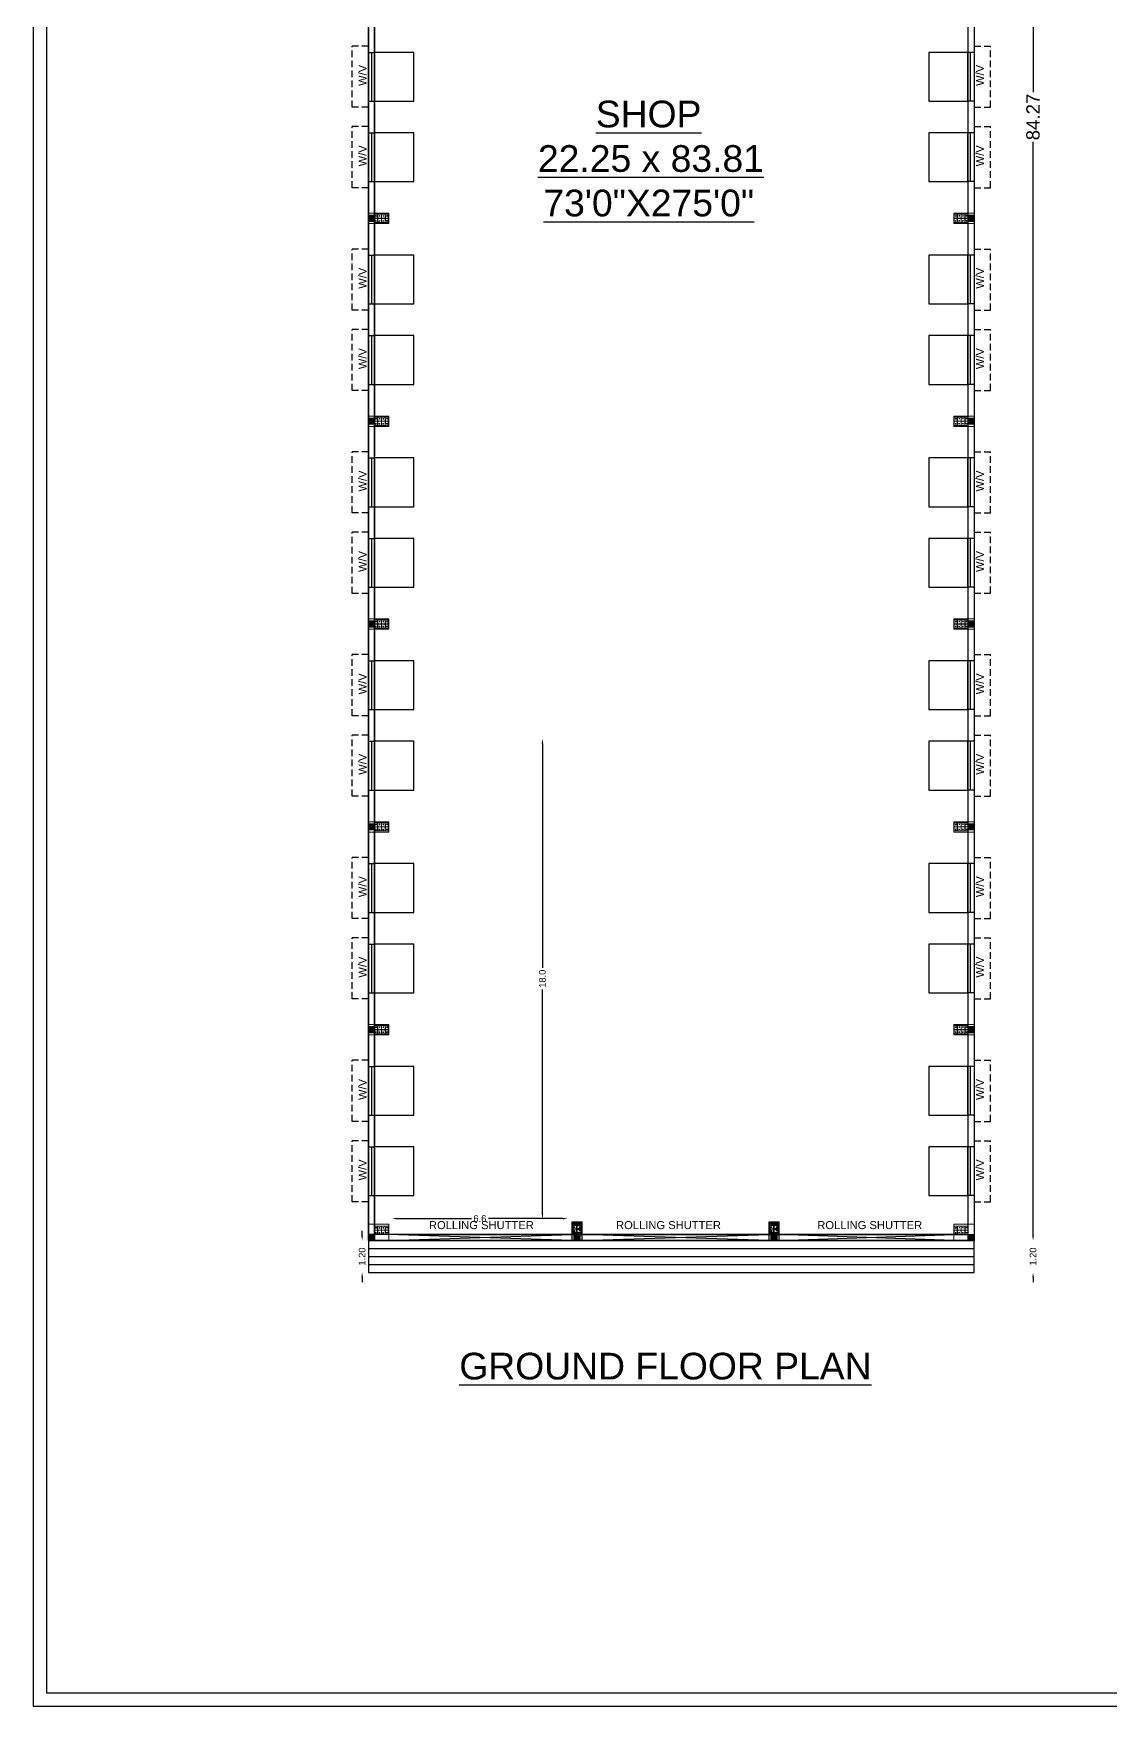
# Model space of a CAD drawing. Header units: metres. Extents: x 29685 to 29940, y 15099 to 15300.
# Drawn here: x 29685.3 to 29725.7, y 15118.5 to 15181.2 of the extents above; entities that cross this region are included whole.
import ezdxf

# ---------------------------------------------------------------- set-up
doc = ezdxf.new("R2010")
doc.units = ezdxf.units.M
doc.header["$MEASUREMENT"] = 0
doc.linetypes.add('HIDDEN', pattern=[0.375, 0.25, -0.125])
for name, color, linetype, lineweight in [('Base Plate-ST', 1, 'Continuous', 9), ('bolt', 3, 'Continuous', 5), ('Bolt-ST', 26, 'Continuous', 5), ('COL', 2, 'Continuous', 25), ('pedestal', 30, 'Continuous', 9), ('STEEL COLUMN', 255, 'Continuous', 5), ('Stiffeners-ST', 136, 'Continuous', 5)]:
    doc.layers.add(name, color=color, linetype=linetype, lineweight=lineweight)
for name, color, linetype in [('BLK_1_FLR_0_BLT_UP_AREA', 13, 'Continuous'), ('BLK_1_FLR_0_CARPET_AREA', 13, 'Continuous'), ('BLK_1_FLR_0_EXIT_WIDTH_DOOR', 2, 'Continuous'), ('BLK_1_FLR_0_ROOM_1_LIGHT_VENTILATION_1', 2, 'Continuous'), ('DIST_EXIT', 7, 'Continuous')]:
    doc.layers.add(name, color=color, linetype=linetype)
doc.styles.get("Standard").update_dxf_attribs({"font": 'arial.ttf', "height": 0.25})
doc.styles.add('vel', font='arial.ttf', dxfattribs={"height": 1})
doc.dimstyles.get("Standard").update_dxf_attribs({"dimtxt": 0.7, "dimasz": 0.18, "dimexe": 0.18, "dimexo": 0.0625, "dimgap": 0.09, "dimtad": 0, "dimdec": 1, "dimzin": 0, "dimdsep": 46, "dimtxsty": 'Standard', "dimcen": 0.09, "dimse1": 1, "dimse2": 1, "dimadec": 0, "dimazin": 0, "dimtfac": 1, "dimtdec": 1, "dimtofl": 0, "dimtmove": 0, "dimatfit": 3, "dimfxl": 0, "dimtolj": 1, "dimtzin": 0, "dimarcsym": 0})

# ---------------------------------------------------------------- blocks, each defined once
blk = doc.blocks.new('BOLT')
at = {"layer": 'bolt', "color": 3, "linetype": 'ByBlock'}
blk.add_circle((0, 0), 10, dxfattribs=at)
at = {"layer": 'COL', "linetype": 'ByBlock'}
for p, q in [((20, 0), (-20, 0)), ((0, -20), (0, 20))]:
    blk.add_line(p, q, dxfattribs=at)
blk = doc.blocks.new('TGHTFHF')
at = {"layer": 'pedestal'}
h = blk.add_hatch(dxfattribs=at)
h.set_pattern_fill('ANSI31', color=256, scale=0.08128, angle=180, style=0)
h.set_pattern_definition([(45, (-8687.182967, 3468.545343), (-0.007184204897, 0.0071842048965), [])])
h.paths.add_polyline_path([(2353.327, -1107.456), (2353.093, -1107.456), (2353.093, -1107.69), (2353.327, -1107.69)])
at = {"layer": 'Base Plate-ST'}
blk.add_lwpolyline([(2353.327, -1107.146), (2353.327, -1107.456), (2353.835, -1107.456), (2353.835, -1107.146)], close=True, dxfattribs=at)
at = {"layer": 'pedestal'}
for points in [[(2353.093, -1107.69), (2353.855, -1107.69), (2353.855, -1107.08), (2353.093, -1107.08)], [(2353.327, -1107.456), (2353.093, -1107.456), (2353.093, -1107.69), (2353.327, -1107.69)]]:
    blk.add_lwpolyline(points, close=True, dxfattribs=at)
at = {"layer": 'STEEL COLUMN'}
for points in [[(2353.428, -1107.197), (2353.428, -1107.405), (2353.436, -1107.405), (2353.436, -1107.197)], [(2353.725, -1107.197), (2353.725, -1107.405), (2353.733, -1107.405), (2353.733, -1107.197)]]:
    blk.add_lwpolyline(points, close=True, dxfattribs=at)
blk.add_lwpolyline([(2353.436, -1107.304), (2353.725, -1107.304), (2353.725, -1107.299), (2353.436, -1107.299), (2353.436, -1107.304)], dxfattribs=at)
at = {"layer": 'Stiffeners-ST'}
for points in [[(2353.327, -1107.304), (2353.327, -1107.298), (2353.428, -1107.298), (2353.428, -1107.304)], [(2353.443, -1107.146), (2353.436, -1107.146), (2353.436, -1107.299), (2353.443, -1107.299)], [(2353.443, -1107.456), (2353.436, -1107.456), (2353.436, -1107.304), (2353.443, -1107.304)], [(2353.584, -1107.146), (2353.578, -1107.146), (2353.578, -1107.299), (2353.584, -1107.299)], [(2353.584, -1107.456), (2353.578, -1107.456), (2353.578, -1107.304), (2353.584, -1107.304)], [(2353.719, -1107.146), (2353.725, -1107.146), (2353.725, -1107.299), (2353.719, -1107.299)], [(2353.719, -1107.456), (2353.725, -1107.456), (2353.725, -1107.304), (2353.719, -1107.304)], [(2353.835, -1107.304), (2353.835, -1107.298), (2353.733, -1107.298), (2353.733, -1107.304)]]:
    blk.add_lwpolyline(points, close=True, dxfattribs=at)
at = {"layer": 'Bolt-ST', "yscale": 0.0010160000000007, "zscale": 0.0010160000000007, "rotation": 180}
for p, xscale in [((2353.378, -1107.207), 0.0010160000000007), ((2353.513, -1107.207), 0.0010160000000007), ((2353.649, -1107.207), 0.0010160000000007), ((2353.784, -1107.207), -0.0010160000000007)]:
    blk.add_blockref('BOLT', p, dxfattribs=dict(at, xscale=xscale))
at = {"layer": 'Bolt-ST', "yscale": 0.0010160000000007, "zscale": 0.0010160000000007}
for p, xscale in [((2353.378, -1107.395), -0.0010160000000007), ((2353.513, -1107.395), -0.0010160000000007), ((2353.649, -1107.395), -0.0010160000000007), ((2353.784, -1107.395), 0.0010160000000007)]:
    blk.add_blockref('BOLT', p, dxfattribs=dict(at, xscale=xscale))
blk = doc.blocks.new('*D34')
at = {"color": 0, "lineweight": -2}
for p, q in [((29722.773, 15220.028), (29722.773, 15179.008)), ((29722.773, 15136.118), (29722.773, 15177.138))]:
    blk.add_line(p, q, dxfattribs=at)
at = {"color": 0}
for points in [[(29722.743, 15220.028), (29722.803, 15220.028), (29722.773, 15220.208)], [(29722.743, 15136.118), (29722.803, 15136.118), (29722.773, 15135.938)]]:
    blk.add_solid(points, dxfattribs=at)
at = {"layer": 'Defpoints', "color": 0}
for p in [(29720.562, 15220.208), (29722.773, 15220.208), (29720.562, 15135.938)]:
    blk.add_point(p, dxfattribs=at)
at = {"color": 0, "insert": (29722.773, 15178.073), "char_height": 0.25, "attachment_point": 5, "rotation": 90}
blk.add_mtext('\\A1;{\\H2.002x;84.27}', dxfattribs=at)
blk = doc.blocks.new('GHGVHGT')
at = {"layer": 'pedestal'}
h = blk.add_hatch(dxfattribs=at)
h.set_pattern_fill('ANSI31', color=256, scale=0.08128, angle=180, style=0)
h.set_pattern_definition([(45, (-8685.075617, 3468.499579), (-0.007184204897, 0.0071842048965), [])])
h.paths.add_polyline_path([(2355.434, -1107.502), (2355.2, -1107.502), (2355.2, -1107.735), (2355.434, -1107.735)])
at = {"layer": 'Base Plate-ST'}
blk.add_lwpolyline([(2355.434, -1107.464), (2355.434, -1107.774), (2355.942, -1107.774), (2355.942, -1107.464)], close=True, dxfattribs=at)
at = {"layer": 'pedestal'}
for points in [[(2355.2, -1107.812), (2355.962, -1107.812), (2355.962, -1107.426), (2355.2, -1107.426)], [(2355.434, -1107.502), (2355.2, -1107.502), (2355.2, -1107.735), (2355.434, -1107.735)]]:
    blk.add_lwpolyline(points, close=True, dxfattribs=at)
at = {"layer": 'STEEL COLUMN'}
for points in [[(2355.536, -1107.514), (2355.536, -1107.723), (2355.544, -1107.723), (2355.544, -1107.514)], [(2355.832, -1107.514), (2355.832, -1107.723), (2355.841, -1107.723), (2355.841, -1107.514)]]:
    blk.add_lwpolyline(points, close=True, dxfattribs=at)
blk.add_lwpolyline([(2355.544, -1107.621), (2355.832, -1107.621), (2355.832, -1107.616), (2355.544, -1107.616), (2355.544, -1107.621)], dxfattribs=at)
at = {"layer": 'Stiffeners-ST'}
for points in [[(2355.434, -1107.622), (2355.434, -1107.616), (2355.536, -1107.616), (2355.536, -1107.622)], [(2355.55, -1107.464), (2355.544, -1107.464), (2355.544, -1107.616), (2355.55, -1107.616)], [(2355.55, -1107.774), (2355.544, -1107.774), (2355.544, -1107.621), (2355.55, -1107.621)], [(2355.691, -1107.464), (2355.685, -1107.464), (2355.685, -1107.616), (2355.691, -1107.616)], [(2355.691, -1107.774), (2355.685, -1107.774), (2355.685, -1107.621), (2355.691, -1107.621)], [(2355.826, -1107.464), (2355.832, -1107.464), (2355.832, -1107.616), (2355.826, -1107.616)], [(2355.826, -1107.774), (2355.832, -1107.774), (2355.832, -1107.621), (2355.826, -1107.621)], [(2355.942, -1107.622), (2355.942, -1107.616), (2355.841, -1107.616), (2355.841, -1107.622)]]:
    blk.add_lwpolyline(points, close=True, dxfattribs=at)
at = {"layer": 'Bolt-ST', "yscale": 0.0010160000000007, "zscale": 0.0010160000000007, "rotation": 180}
for p, xscale in [((2355.485, -1107.525), 0.0010160000000007), ((2355.62, -1107.525), 0.0010160000000007), ((2355.756, -1107.525), 0.0010160000000007), ((2355.891, -1107.525), -0.0010160000000007)]:
    blk.add_blockref('BOLT', p, dxfattribs=dict(at, xscale=xscale))
at = {"layer": 'Bolt-ST', "yscale": 0.0010160000000007, "zscale": 0.0010160000000007}
for p, xscale in [((2355.485, -1107.713), -0.0010160000000007), ((2355.62, -1107.713), -0.0010160000000007), ((2355.756, -1107.713), -0.0010160000000007), ((2355.891, -1107.713), 0.0010160000000007)]:
    blk.add_blockref('BOLT', p, dxfattribs=dict(at, xscale=xscale))
blk = doc.blocks.new('*D29')
at = {"color": 0, "lineweight": -2}
for p, q in [((29722.773, 15136.118), (29722.773, 15136.298)), ((29722.773, 15134.558), (29722.773, 15134.378))]:
    blk.add_line(p, q, dxfattribs=at)
at = {"color": 0}
for points in [[(29722.743, 15136.118), (29722.803, 15136.118), (29722.773, 15135.938)], [(29722.743, 15134.558), (29722.803, 15134.558), (29722.773, 15134.738)]]:
    blk.add_solid(points, dxfattribs=at)
at = {"layer": 'Defpoints', "color": 0}
for p in [(29720.562, 15135.938), (29722.773, 15135.938), (29720.562, 15134.738)]:
    blk.add_point(p, dxfattribs=at)
at = {"color": 0, "insert": (29722.773, 15135.338), "char_height": 0.25, "attachment_point": 5, "rotation": 90}
blk.add_mtext('\\A1;1.20', dxfattribs=at)
blk = doc.blocks.new('*D31')
at = {"color": 0, "lineweight": -2}
for p, q in [((29697.615, 15136.118), (29697.615, 15136.298)), ((29697.615, 15134.558), (29697.615, 15134.378))]:
    blk.add_line(p, q, dxfattribs=at)
at = {"color": 0}
for points in [[(29697.585, 15136.118), (29697.645, 15136.118), (29697.615, 15135.938)], [(29697.585, 15134.558), (29697.645, 15134.558), (29697.615, 15134.738)]]:
    blk.add_solid(points, dxfattribs=at)
at = {"layer": 'Defpoints', "color": 0}
for p in [(29697.852, 15135.938), (29697.615, 15134.738), (29697.852, 15134.738)]:
    blk.add_point(p, dxfattribs=at)
at = {"color": 0, "insert": (29697.615, 15135.338), "char_height": 0.25, "attachment_point": 5, "rotation": 90}
blk.add_mtext('\\A1;1.20', dxfattribs=at)
blk = doc.blocks.new('*D46')
at = {"layer": 'BLK_1_FLR_0_EXIT_WIDTH_DOOR', "color": 0, "lineweight": -2}
for p, q in [((29698.917, 15136.762), (29701.712, 15136.762)), ((29705.144, 15136.762), (29702.349, 15136.762))]:
    blk.add_line(p, q, dxfattribs=at)
at = {"layer": 'BLK_1_FLR_0_EXIT_WIDTH_DOOR', "color": 0}
for points in [[(29698.917, 15136.792), (29698.917, 15136.732), (29698.737, 15136.762)], [(29705.144, 15136.792), (29705.144, 15136.732), (29705.324, 15136.762)]]:
    blk.add_solid(points, dxfattribs=at)
at = {"layer": 'Defpoints', "color": 0}
for p in [(29705.324, 15136.762), (29698.737, 15136.168), (29705.324, 15136.168)]:
    blk.add_point(p, dxfattribs=at)
at = {"layer": 'BLK_1_FLR_0_EXIT_WIDTH_DOOR', "color": 0, "insert": (29702.03, 15136.762), "char_height": 0.25, "attachment_point": 5}
blk.add_mtext('\\A1;6.6', dxfattribs=at)
blk = doc.blocks.new('*D45')
at = {"layer": 'Defpoints', "color": 0}
for p in [(29703.799, 15154.752), (29704.376, 15154.752), (29703.799, 15136.762)]:
    blk.add_point(p, dxfattribs=at)
at = {"layer": 'DIST_EXIT', "color": 0, "lineweight": -2}
for p, q in [((29704.376, 15154.572), (29704.376, 15146.16)), ((29704.376, 15136.942), (29704.376, 15145.355))]:
    blk.add_line(p, q, dxfattribs=at)
at = {"layer": 'DIST_EXIT', "color": 0}
for points in [[(29704.346, 15154.572), (29704.406, 15154.572), (29704.376, 15154.752)], [(29704.346, 15136.942), (29704.406, 15136.942), (29704.376, 15136.762)]]:
    blk.add_solid(points, dxfattribs=at)
at = {"layer": 'DIST_EXIT', "color": 0, "insert": (29704.376, 15145.757), "char_height": 0.25, "attachment_point": 5, "rotation": 90}
blk.add_mtext('\\A1;18.0', dxfattribs=at)

msp = doc.modelspace()

# ---------------------------------------------------------------- hatches: boundary and pattern name
h = msp.add_hatch()
h.set_pattern_fill('ANSI31', color=256, scale=0.08126, angle=180, style=0)
h.set_pattern_definition([(45, (18668.034472, 19711.029039), (-0.007182409295, 0.007182409294), [])])
h.paths.add_polyline_path([(29705.785, 15136.171), (29705.551, 15136.171), (29705.551, 15135.938), (29705.785, 15135.938)])
h = msp.add_hatch()
h.set_pattern_fill('ANSI31', color=256, scale=0.08126, angle=180, style=0)
h.set_pattern_definition([(45, (18675.423264, 19711.029039), (-0.007182409295, 0.007182409294), [])])
h.paths.add_polyline_path([(29713.174, 15136.171), (29712.94, 15136.171), (29712.94, 15135.938), (29713.174, 15135.938)])

# ---------------------------------------------------------------- linework, layer by layer
for p, q in [((29698.082, 15219.979), (29698.082, 15135.938)), ((29720.332, 15219.979), (29720.332, 15135.938)), ((29720.562, 15218.064), (29720.562, 15135.938)), ((29697.852, 15205.124), (29697.852, 15135.938)), ((29697.852, 15180.496), (29698.082, 15180.496)), ((29697.982, 15178.666), (29697.982, 15180.496)), ((29720.562, 15180.497), (29720.332, 15180.497)), ((29720.432, 15178.667), (29720.432, 15180.497)), ((29697.852, 15178.666), (29698.082, 15178.666)), ((29720.562, 15178.667), (29720.332, 15178.667)), ((29697.852, 15177.48), (29698.082, 15177.48)), ((29697.982, 15175.65), (29697.982, 15177.48)), ((29720.562, 15177.481), (29720.332, 15177.481)), ((29720.432, 15175.651), (29720.432, 15177.481)), ((29697.852, 15175.65), (29698.082, 15175.65)), ((29720.562, 15175.651), (29720.332, 15175.651)), ((29697.852, 15172.891), (29698.082, 15172.891)), ((29697.982, 15171.061), (29697.982, 15172.891)), ((29720.562, 15172.892), (29720.332, 15172.892)), ((29720.432, 15171.062), (29720.432, 15172.892)), ((29697.852, 15171.061), (29698.082, 15171.061)), ((29720.562, 15171.062), (29720.332, 15171.062)), ((29697.852, 15169.875), (29698.082, 15169.875)), ((29697.982, 15168.045), (29697.982, 15169.875)), ((29720.562, 15169.875), (29720.332, 15169.875)), ((29720.432, 15168.045), (29720.432, 15169.875)), ((29697.852, 15168.045), (29698.082, 15168.045)), ((29720.562, 15168.045), (29720.332, 15168.045)), ((29697.852, 15165.285), (29698.082, 15165.285)), ((29697.982, 15163.455), (29697.982, 15165.285)), ((29720.562, 15165.286), (29720.332, 15165.286)), ((29720.432, 15163.456), (29720.432, 15165.286)), ((29697.852, 15163.455), (29698.082, 15163.455)), ((29720.562, 15163.456), (29720.332, 15163.456)), ((29697.852, 15162.269), (29698.082, 15162.269)), ((29697.982, 15160.439), (29697.982, 15162.269)), ((29720.562, 15162.27), (29720.332, 15162.27)), ((29720.432, 15160.44), (29720.432, 15162.27)), ((29697.852, 15160.439), (29698.082, 15160.439)), ((29720.562, 15160.44), (29720.332, 15160.44)), ((29697.852, 15157.68), (29698.082, 15157.68)), ((29697.982, 15155.85), (29697.982, 15157.68)), ((29720.562, 15157.681), (29720.332, 15157.681)), ((29720.432, 15155.851), (29720.432, 15157.681)), ((29697.852, 15155.85), (29698.082, 15155.85)), ((29720.562, 15155.851), (29720.332, 15155.851)), ((29697.852, 15154.664), (29698.082, 15154.664)), ((29697.982, 15152.834), (29697.982, 15154.664)), ((29720.562, 15154.664), (29720.332, 15154.664)), ((29720.432, 15152.834), (29720.432, 15154.664)), ((29697.852, 15152.834), (29698.082, 15152.834)), ((29720.562, 15152.834), (29720.332, 15152.834)), ((29697.852, 15150.074), (29698.082, 15150.074)), ((29697.982, 15148.244), (29697.982, 15150.074)), ((29720.562, 15150.075), (29720.332, 15150.075)), ((29720.432, 15148.245), (29720.432, 15150.075)), ((29697.852, 15148.244), (29698.082, 15148.244)), ((29720.562, 15148.245), (29720.332, 15148.245)), ((29697.852, 15147.058), (29698.082, 15147.058)), ((29697.982, 15145.228), (29697.982, 15147.058)), ((29720.562, 15147.059), (29720.332, 15147.059)), ((29720.432, 15145.229), (29720.432, 15147.059)), ((29697.852, 15145.228), (29698.082, 15145.228)), ((29720.562, 15145.229), (29720.332, 15145.229)), ((29697.852, 15142.469), (29698.082, 15142.469)), ((29697.982, 15140.639), (29697.982, 15142.469)), ((29720.562, 15142.47), (29720.332, 15142.47)), ((29720.432, 15140.64), (29720.432, 15142.47)), ((29697.852, 15140.639), (29698.082, 15140.639)), ((29720.562, 15140.64), (29720.332, 15140.64)), ((29697.852, 15139.453), (29698.082, 15139.453)), ((29697.982, 15137.623), (29697.982, 15139.453)), ((29720.562, 15139.453), (29720.332, 15139.453)), ((29720.432, 15137.623), (29720.432, 15139.453)), ((29697.852, 15137.623), (29698.082, 15137.623)), ((29720.562, 15137.623), (29720.332, 15137.623)), ((29699.666, 15136.168), (29698.525, 15136.168)), ((29705.475, 15135.938), (29698.594, 15136.168)), ((29698.614, 15135.938), (29705.475, 15136.168)), ((29699.666, 15136.168), (29707.05, 15136.168)), ((29712.864, 15135.938), (29705.861, 15136.168)), ((29705.861, 15135.938), (29712.864, 15136.168)), ((29707.05, 15136.168), (29720.332, 15136.168)), ((29719.801, 15135.938), (29713.25, 15136.168)), ((29713.25, 15135.938), (29719.821, 15136.168)), ((29697.852, 15135.938), (29720.562, 15135.938)), ((29697.852, 15135.938), (29697.852, 15135.638)), ((29697.852, 15135.638), (29720.562, 15135.638)), ((29697.852, 15135.638), (29697.852, 15135.338)), ((29707.05, 15135.938), (29698.082, 15135.938)), ((29720.332, 15135.938), (29707.05, 15135.938)), ((29720.562, 15135.638), (29720.562, 15135.938)), ((29720.562, 15135.338), (29720.562, 15135.638)), ((29697.852, 15135.338), (29720.562, 15135.338)), ((29697.852, 15135.338), (29697.852, 15135.038)), ((29697.852, 15135.038), (29720.562, 15135.038)), ((29697.852, 15135.038), (29697.852, 15134.738)), ((29697.852, 15134.738), (29720.562, 15134.738)), ((29720.562, 15135.038), (29720.562, 15135.338)), ((29720.562, 15134.738), (29720.562, 15135.038))]:
    msp.add_line(p, q)
at = {"linetype": 'HIDDEN'}
for p, q in [((29697.852, 15180.726), (29697.242, 15180.726)), ((29697.242, 15178.436), (29697.242, 15180.726)), ((29720.562, 15180.727), (29721.172, 15180.727)), ((29721.172, 15178.437), (29721.172, 15180.727)), ((29697.852, 15178.436), (29697.242, 15178.436)), ((29720.562, 15178.437), (29721.172, 15178.437)), ((29697.852, 15177.71), (29697.242, 15177.71)), ((29697.242, 15175.42), (29697.242, 15177.71)), ((29720.562, 15177.711), (29721.172, 15177.711)), ((29721.172, 15175.421), (29721.172, 15177.711)), ((29697.852, 15175.42), (29697.242, 15175.42)), ((29720.562, 15175.421), (29721.172, 15175.421)), ((29697.852, 15173.121), (29697.242, 15173.121)), ((29697.242, 15170.831), (29697.242, 15173.121)), ((29720.562, 15173.122), (29721.172, 15173.122)), ((29721.172, 15170.832), (29721.172, 15173.122)), ((29697.852, 15170.831), (29697.242, 15170.831)), ((29720.562, 15170.832), (29721.172, 15170.832)), ((29697.852, 15170.105), (29697.242, 15170.105)), ((29697.242, 15167.815), (29697.242, 15170.105)), ((29720.562, 15170.105), (29721.172, 15170.105)), ((29721.172, 15167.815), (29721.172, 15170.105)), ((29697.852, 15167.815), (29697.242, 15167.815)), ((29720.562, 15167.815), (29721.172, 15167.815)), ((29697.852, 15165.515), (29697.242, 15165.515)), ((29697.242, 15163.225), (29697.242, 15165.515)), ((29720.562, 15165.516), (29721.172, 15165.516)), ((29721.172, 15163.226), (29721.172, 15165.516)), ((29697.852, 15163.225), (29697.242, 15163.225)), ((29720.562, 15163.226), (29721.172, 15163.226)), ((29697.852, 15162.499), (29697.242, 15162.499)), ((29697.242, 15160.209), (29697.242, 15162.499)), ((29720.562, 15162.5), (29721.172, 15162.5)), ((29721.172, 15160.21), (29721.172, 15162.5)), ((29697.852, 15160.209), (29697.242, 15160.209)), ((29720.562, 15160.21), (29721.172, 15160.21)), ((29697.852, 15157.91), (29697.242, 15157.91)), ((29697.242, 15155.62), (29697.242, 15157.91)), ((29720.562, 15157.911), (29721.172, 15157.911)), ((29721.172, 15155.621), (29721.172, 15157.911)), ((29697.852, 15155.62), (29697.242, 15155.62)), ((29720.562, 15155.621), (29721.172, 15155.621)), ((29697.852, 15154.894), (29697.242, 15154.894)), ((29697.242, 15152.604), (29697.242, 15154.894)), ((29720.562, 15154.894), (29721.172, 15154.894)), ((29721.172, 15152.604), (29721.172, 15154.894)), ((29697.852, 15152.604), (29697.242, 15152.604)), ((29720.562, 15152.604), (29721.172, 15152.604)), ((29697.852, 15150.304), (29697.242, 15150.304)), ((29697.242, 15148.014), (29697.242, 15150.304)), ((29720.562, 15150.305), (29721.172, 15150.305)), ((29721.172, 15148.015), (29721.172, 15150.305)), ((29697.852, 15148.014), (29697.242, 15148.014)), ((29720.562, 15148.015), (29721.172, 15148.015)), ((29697.852, 15147.288), (29697.242, 15147.288)), ((29697.242, 15144.998), (29697.242, 15147.288)), ((29720.562, 15147.289), (29721.172, 15147.289)), ((29721.172, 15144.999), (29721.172, 15147.289)), ((29697.852, 15144.998), (29697.242, 15144.998)), ((29720.562, 15144.999), (29721.172, 15144.999)), ((29697.852, 15142.699), (29697.242, 15142.699)), ((29697.242, 15140.409), (29697.242, 15142.699)), ((29720.562, 15142.7), (29721.172, 15142.7)), ((29721.172, 15140.41), (29721.172, 15142.7)), ((29697.852, 15140.409), (29697.242, 15140.409)), ((29720.562, 15140.41), (29721.172, 15140.41)), ((29697.852, 15139.683), (29697.242, 15139.683)), ((29697.242, 15137.393), (29697.242, 15139.683)), ((29720.562, 15139.683), (29721.172, 15139.683)), ((29721.172, 15137.393), (29721.172, 15139.683)), ((29697.852, 15137.393), (29697.242, 15137.393)), ((29720.562, 15137.393), (29721.172, 15137.393))]:
    msp.add_line(p, q, dxfattribs=at)
for points in [[(29685.291, 15261.668), (29778.054, 15261.668), (29778.054, 15118.465), (29685.291, 15118.465)], [(29685.791, 15261.168), (29777.554, 15261.168), (29777.554, 15118.965), (29685.791, 15118.965)], [(29697.852, 15220.208), (29720.562, 15220.208), (29720.562, 15135.938), (29697.852, 15135.938)], [(29705.475, 15135.938), (29705.861, 15135.938), (29705.861, 15136.628), (29705.475, 15136.628)], [(29712.864, 15135.938), (29713.25, 15135.938), (29713.25, 15136.628), (29712.864, 15136.628)], [(29705.823, 15136.578), (29705.513, 15136.578), (29705.513, 15136.171), (29705.823, 15136.171)], [(29705.513, 15136.513), (29705.513, 15136.519), (29705.665, 15136.519), (29705.665, 15136.513)], [(29705.513, 15136.372), (29705.513, 15136.378), (29705.665, 15136.378), (29705.665, 15136.372)], [(29705.513, 15136.236), (29705.513, 15136.23), (29705.665, 15136.23), (29705.665, 15136.236)], [(29705.785, 15136.171), (29705.551, 15136.171), (29705.551, 15135.938), (29705.785, 15135.938)], [(29705.772, 15136.527), (29705.564, 15136.527), (29705.564, 15136.519), (29705.772, 15136.519)], [(29705.772, 15136.23), (29705.564, 15136.23), (29705.564, 15136.222), (29705.772, 15136.222)], [(29705.594, 15136.578), (29705.6, 15136.578), (29705.6, 15136.527), (29705.594, 15136.527)], [(29705.594, 15136.171), (29705.6, 15136.171), (29705.6, 15136.222), (29705.594, 15136.222)], [(29705.823, 15136.513), (29705.823, 15136.519), (29705.67, 15136.519), (29705.67, 15136.513)], [(29705.823, 15136.372), (29705.823, 15136.378), (29705.67, 15136.378), (29705.67, 15136.372)], [(29705.823, 15136.236), (29705.823, 15136.23), (29705.67, 15136.23), (29705.67, 15136.236)], [(29705.742, 15136.578), (29705.736, 15136.578), (29705.736, 15136.527), (29705.742, 15136.527)], [(29705.742, 15136.171), (29705.736, 15136.171), (29705.736, 15136.222), (29705.742, 15136.222)], [(29713.212, 15136.578), (29712.902, 15136.578), (29712.902, 15136.171), (29713.212, 15136.171)], [(29712.902, 15136.513), (29712.902, 15136.519), (29713.054, 15136.519), (29713.054, 15136.513)], [(29712.902, 15136.372), (29712.902, 15136.378), (29713.054, 15136.378), (29713.054, 15136.372)], [(29712.902, 15136.236), (29712.902, 15136.23), (29713.054, 15136.23), (29713.054, 15136.236)], [(29713.174, 15136.171), (29712.94, 15136.171), (29712.94, 15135.938), (29713.174, 15135.938)], [(29713.161, 15136.527), (29712.953, 15136.527), (29712.953, 15136.519), (29713.161, 15136.519)], [(29713.161, 15136.23), (29712.953, 15136.23), (29712.953, 15136.222), (29713.161, 15136.222)], [(29712.983, 15136.578), (29712.989, 15136.578), (29712.989, 15136.527), (29712.983, 15136.527)], [(29712.983, 15136.171), (29712.989, 15136.171), (29712.989, 15136.222), (29712.983, 15136.222)], [(29713.212, 15136.513), (29713.212, 15136.519), (29713.059, 15136.519), (29713.059, 15136.513)], [(29713.212, 15136.372), (29713.212, 15136.378), (29713.059, 15136.378), (29713.059, 15136.372)], [(29713.212, 15136.236), (29713.212, 15136.23), (29713.059, 15136.23), (29713.059, 15136.236)], [(29713.131, 15136.578), (29713.125, 15136.578), (29713.125, 15136.527), (29713.131, 15136.527)], [(29713.131, 15136.171), (29713.125, 15136.171), (29713.125, 15136.222), (29713.131, 15136.222)]]:
    msp.add_lwpolyline(points, close=True)
for points in [[(29705.665, 15136.519), (29705.665, 15136.23), (29705.67, 15136.23), (29705.67, 15136.519), (29705.665, 15136.519)], [(29713.054, 15136.519), (29713.054, 15136.23), (29713.059, 15136.23), (29713.059, 15136.519), (29713.054, 15136.519)]]:
    msp.add_lwpolyline(points)
at = {"layer": 'BLK_1_FLR_0_BLT_UP_AREA', "color": 13}
msp.add_lwpolyline([(29697.852, 15220.208), (29720.562, 15220.208), (29720.562, 15135.938), (29697.852, 15135.938)], close=True, dxfattribs=at)
at = {"layer": 'BLK_1_FLR_0_CARPET_AREA'}
msp.add_lwpolyline([(29698.082, 15219.978), (29720.332, 15219.978), (29720.332, 15136.168), (29698.082, 15136.168)], close=True, dxfattribs=at)
at = {"layer": 'BLK_1_FLR_0_ROOM_1_LIGHT_VENTILATION_1'}
for points in [[(29698.082, 15178.666), (29699.555, 15178.666), (29699.555, 15180.496), (29698.082, 15180.496)], [(29718.86, 15178.667), (29720.332, 15178.667), (29720.332, 15180.497), (29718.86, 15180.497)], [(29698.082, 15175.65), (29699.555, 15175.65), (29699.555, 15177.48), (29698.082, 15177.48)], [(29718.86, 15175.651), (29720.332, 15175.651), (29720.332, 15177.481), (29718.86, 15177.481)], [(29698.082, 15171.061), (29699.555, 15171.061), (29699.555, 15172.891), (29698.082, 15172.891)], [(29718.86, 15171.062), (29720.332, 15171.062), (29720.332, 15172.892), (29718.86, 15172.892)], [(29698.082, 15168.045), (29699.555, 15168.045), (29699.555, 15169.875), (29698.082, 15169.875)], [(29718.86, 15168.045), (29720.332, 15168.045), (29720.332, 15169.875), (29718.86, 15169.875)], [(29698.082, 15163.455), (29699.555, 15163.455), (29699.555, 15165.285), (29698.082, 15165.285)], [(29718.86, 15163.456), (29720.332, 15163.456), (29720.332, 15165.286), (29718.86, 15165.286)], [(29698.082, 15160.439), (29699.555, 15160.439), (29699.555, 15162.269), (29698.082, 15162.269)], [(29718.86, 15160.44), (29720.332, 15160.44), (29720.332, 15162.27), (29718.86, 15162.27)], [(29698.082, 15155.85), (29699.555, 15155.85), (29699.555, 15157.68), (29698.082, 15157.68)], [(29718.86, 15155.851), (29720.332, 15155.851), (29720.332, 15157.681), (29718.86, 15157.681)], [(29698.082, 15152.834), (29699.555, 15152.834), (29699.555, 15154.664), (29698.082, 15154.664)], [(29718.86, 15152.834), (29720.332, 15152.834), (29720.332, 15154.664), (29718.86, 15154.664)], [(29698.082, 15148.244), (29699.555, 15148.244), (29699.555, 15150.074), (29698.082, 15150.074)], [(29718.86, 15148.245), (29720.332, 15148.245), (29720.332, 15150.075), (29718.86, 15150.075)], [(29698.082, 15145.228), (29699.555, 15145.228), (29699.555, 15147.058), (29698.082, 15147.058)], [(29718.86, 15145.229), (29720.332, 15145.229), (29720.332, 15147.059), (29718.86, 15147.059)], [(29698.082, 15140.639), (29699.555, 15140.639), (29699.555, 15142.469), (29698.082, 15142.469)], [(29718.86, 15140.64), (29720.332, 15140.64), (29720.332, 15142.47), (29718.86, 15142.47)], [(29698.082, 15137.623), (29699.555, 15137.623), (29699.555, 15139.453), (29698.082, 15139.453)], [(29718.86, 15137.623), (29720.332, 15137.623), (29720.332, 15139.453), (29718.86, 15139.453)]]:
    msp.add_lwpolyline(points, close=True, dxfattribs=at)

# ---------------------------------------------------------------- block references
at = {"yscale": 0.9997500624840644, "zscale": 0.9997500624840644}
for name, p, xscale in [('GHGVHGT', (27343.241, 16281.612), 0.9997500624840644), ('GHGVHGT', (32075.174, 16281.612), -0.9997500624840644), ('GHGVHGT', (27343.241, 16274.006), 0.9997500624840644), ('GHGVHGT', (32075.174, 16274.006), -0.9997500624840644), ('GHGVHGT', (27343.241, 16266.401), 0.9997500624840644), ('GHGVHGT', (32075.174, 16266.401), -0.9997500624840644), ('GHGVHGT', (27343.241, 16258.795), 0.9997500624840644), ('GHGVHGT', (32075.174, 16258.795), -0.9997500624840644), ('GHGVHGT', (27343.241, 16251.19), 0.9997500624840644), ('GHGVHGT', (32075.174, 16251.19), -0.9997500624840644), ('TGHTFHF', (27345.347, 16243.352), 0.9997500624840644), ('TGHTFHF', (32073.067, 16243.351), -0.9997500624840644)]:
    msp.add_blockref(name, p, dxfattribs=dict(at, xscale=xscale))
at = {"yscale": 0.0010157460634845, "zscale": 0.0010157460634845}
for p, xscale, rotation in [((29705.574, 15136.442), -0.0010157460634845, 270), ((29705.574, 15136.307), -0.0010157460634845, 270), ((29705.762, 15136.442), 0.0010157460634845, 89.99999999999999), ((29705.762, 15136.307), 0.0010157460634845, 89.99999999999999), ((29712.963, 15136.442), -0.0010157460634845, 270), ((29712.963, 15136.307), -0.0010157460634845, 270), ((29713.151, 15136.442), 0.0010157460634845, 89.99999999999999), ((29713.151, 15136.307), 0.0010157460634845, 89.99999999999999)]:
    msp.add_blockref('BOLT', p, dxfattribs=dict(at, xscale=xscale, rotation=rotation))

# ---------------------------------------------------------------- texts
at = {"char_height": 0.3, "width": 33.44636, "rotation": 90}
for insert, attachment_point in [((29697.481, 15179.237), 1), ((29720.934, 15179.237), 7), ((29697.481, 15176.22), 1), ((29720.934, 15176.221), 7), ((29697.481, 15171.631), 1), ((29720.934, 15171.632), 7), ((29697.481, 15168.615), 1), ((29720.934, 15168.616), 7), ((29697.481, 15164.026), 1), ((29720.934, 15164.026), 7), ((29697.481, 15161.009), 1), ((29720.934, 15161.01), 7), ((29697.481, 15156.42), 1), ((29720.934, 15156.421), 7), ((29697.481, 15153.404), 1), ((29720.934, 15153.405), 7), ((29697.481, 15148.815), 1), ((29720.934, 15148.815), 7), ((29697.481, 15145.798), 1), ((29720.934, 15145.799), 7), ((29697.481, 15141.209), 1), ((29720.934, 15141.21), 7), ((29697.481, 15138.193), 1), ((29720.934, 15138.194), 7)]:
    msp.add_mtext('W/V', dxfattribs=dict(at, insert=insert, attachment_point=attachment_point))
at = {"attachment_point": 1, "style": 'vel'}
for s, width, gutter_width, insert, char_height in [('{\\W5.20533;\\L  \\W1;SHOP\\P{\\W4.828058; }22.25 x 83.81\\P{\\W5.350026; }73\'0"X275\'0" }', 11.92993, 2.503, (29702.332, 15178.685, 126.262), 1.00108), ('{\\W9.06449;          }ROLLING SHUTTER', 25.00015, 1.25, (29689.569, 15136.669, 126.093), 0.29993), ('{\\W9.06449;          }ROLLING SHUTTER', 25.00015, 1.25, (29696.585, 15136.669, 126.093), 0.29993), ('{\\W9.06449;          }ROLLING SHUTTER', 25.00015, 1.25, (29704.132, 15136.669, 126.093), 0.29993)]:
    msp.add_mtext_dynamic_manual_height_columns(s, width=width, gutter_width=gutter_width, heights=[0], dxfattribs=dict(at, insert=insert, char_height=char_height))
at = {"insert": (29701.258, 15131.732, 126.262), "char_height": 1.00108, "width": 25.03352, "attachment_point": 1, "style": 'vel'}
msp.add_mtext('{\\LGROUND FLOOR PLAN}', dxfattribs=at)

# ---------------------------------------------------------------- dimensions: what is measured, and where the dimension line sits
dim = msp.add_linear_dim(base=(29722.773, 15220.208), p1=(29720.562, 15135.938), p2=(29720.562, 15220.208), angle=90, text='{\\H2.002x;<>}', dimstyle='Standard', override={"dimtxt": 0.25, "dimdec": 2, "dimtdec": 2, "dimfxl": 0.5, "dimarcsym": 1})
dim.commit()
dim.dimension.update_dxf_attribs({"geometry": '*D34', "text_midpoint": (29722.773, 15178.073), "dimtype": 161})
dim = msp.add_linear_dim(base=(29697.615, 15134.738), p1=(29697.852, 15135.938), p2=(29697.852, 15134.738), angle=90, dimstyle='Standard', override={"dimtxt": 0.25, "dimdec": 2, "dimtdec": 2, "dimfxl": 0.5, "dimarcsym": 1})
dim.commit()
dim.dimension.update_dxf_attribs({"geometry": '*D31', "text_midpoint": (29697.615, 15135.338)})
dim = msp.add_aligned_dim(p1=(29720.562, 15134.738), p2=(29720.562, 15135.938), distance=-2.21, dimstyle='Standard', override={"dimtxt": 0.25, "dimdec": 2, "dimtdec": 2, "dimfxl": 0.5, "dimarcsym": 1})
dim.commit()
dim.dimension.update_dxf_attribs({"geometry": '*D29', "text_midpoint": (29722.773, 15135.338)})
at = {"layer": 'BLK_1_FLR_0_EXIT_WIDTH_DOOR'}
dim = msp.add_aligned_dim(p1=(29698.737, 15136.168), p2=(29705.324, 15136.168), distance=0.594, dimstyle='Standard', override={"dimfxl": 0.18}, dxfattribs=at)
dim.commit()
dim.dimension.update_dxf_attribs({"geometry": '*D46', "text_midpoint": (29702.03, 15136.762)})
at = {"layer": 'DIST_EXIT'}
dim = msp.add_aligned_dim(p1=(29703.799, 15136.762), p2=(29703.799, 15154.752), distance=-0.576, dimstyle='Standard', override={"dimfxl": 0.18}, dxfattribs=at)
dim.commit()
dim.dimension.update_dxf_attribs({"geometry": '*D45', "text_midpoint": (29704.376, 15145.757)})

doc.saveas('drawing.dxf')
